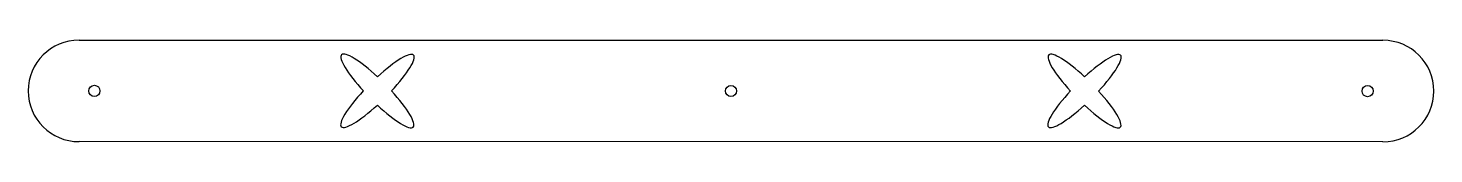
# Model space of a CAD drawing. Header units: millimetres. Extents: x 49 to 325, y -264 to -244.
import ezdxf

# ---------------------------------------------------------------- set-up
doc = ezdxf.new("R2010")
doc.units = ezdxf.units.MM
doc.header["$MEASUREMENT"] = 0

msp = doc.modelspace()

# ---------------------------------------------------------------- linework, layer by layer
at = {"linetype": 'Continuous'}
for p, q in [((59.45, -244.12), (315.2, -244.16)), ((315.2, -264.16), (59.45, -264.12))]:
    msp.add_line(p, q, dxfattribs=at)
for centre in [(62.45, -254.12), (187.32, -254.14), (312.2, -254.16)]:
    msp.add_circle(centre, 1.1, dxfattribs=at)
for centre, start, end in [((59.45, -254.12), 90, 270), ((315.2, -254.16), 270, 90)]:
    msp.add_arc(centre, 10, start, end, dxfattribs=at)
for centre, major_axis, start_param, end_param in [((117.97, -254.13), (7.02, -7.12), 1.769286, 4.517735), ((117.97, -254.13), (7.08, 7.06), 4.908696, 7.655492), ((256.67, -254.15), (7.02, -7.12), 1.769286, 4.517735), ((256.67, -254.15), (7.08, 7.06), 4.908696, 7.655492), ((117.97, -254.13), (7.08, 7.06), 1.767103, 4.513899), ((117.97, -254.13), (7.02, -7.12), 4.910879, 7.657675), ((256.67, -254.15), (7.08, 7.06), 1.767103, 4.513899), ((256.67, -254.15), (7.02, -7.12), 4.910879, 7.657675)]:
    msp.add_ellipse(centre, major_axis=major_axis, ratio=0.2, start_param=start_param, end_param=end_param, dxfattribs=at)

doc.saveas('drawing.dxf')
